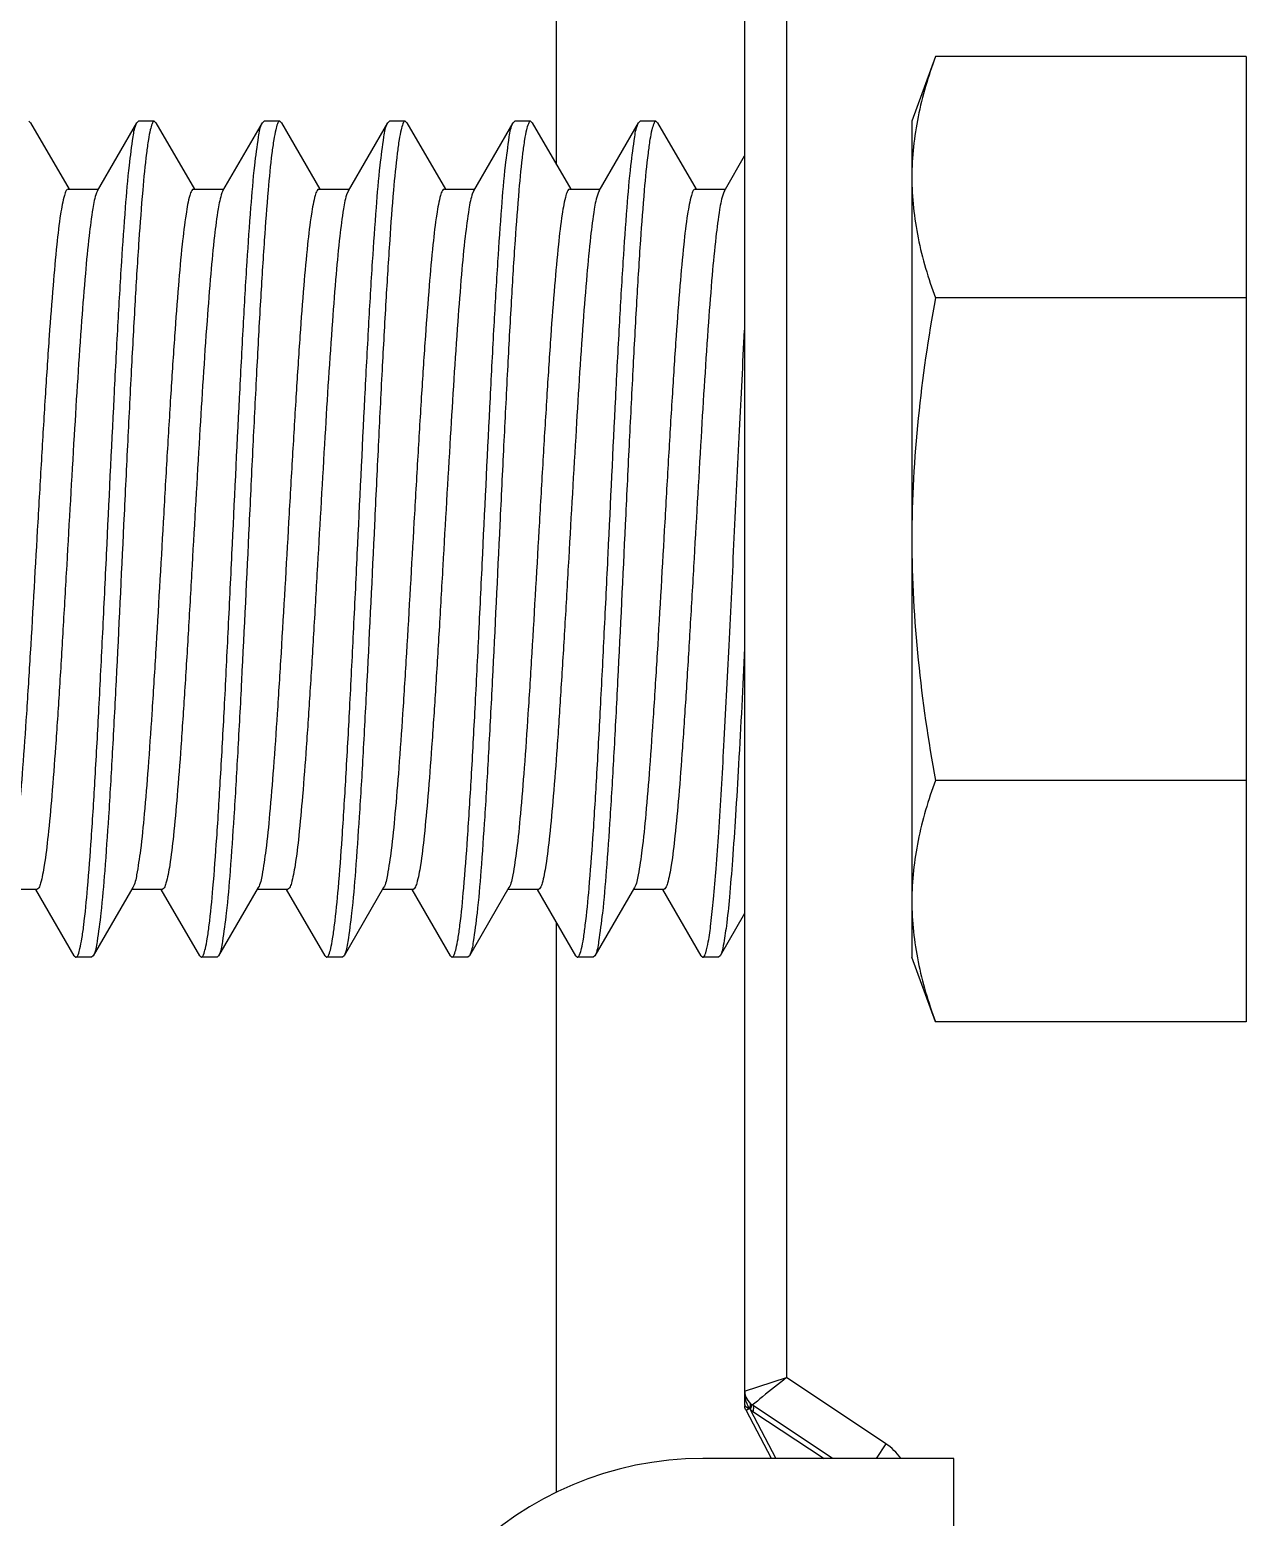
# Model space of a CAD drawing. Extents: x 4995099 to 5303443, y 4627657 to 4889583.
# Drawn here: x 5068996.6 to 5069145.4, y 4728718 to 4728899.9 of the extents above; entities that cross this region are included whole.
import ezdxf

# ---------------------------------------------------------------- set-up
doc = ezdxf.new("R2010")
doc.units = 0
doc.header["$LTSCALE"] = 1000
doc.header["$MEASUREMENT"] = 0
doc.layers.get('0').update_dxf_attribs({"color": 4, "linetype": 'CONTINUOUS'})

msp = doc.modelspace()

# ---------------------------------------------------------------- linework, layer by layer
for p, q in [((5069061.05, 4728883.4), (5069061.05, 4728954.18)), ((5069084.05, 4728941.79), (5069084.05, 4728731.77)), ((5069089.16, 4728940.15), (5069089.16, 4728735.05)), ((5069107.37, 4728896.62), (5069104.5, 4728888.71)), ((5069145.38, 4728896.62), (5069107.37, 4728896.62)), ((5069145.38, 4728896.62), (5069145.38, 4728778.58)), ((5068996.73, 4728888.54), (5068996.53, 4728888.71)), ((5069009.74, 4728888.54), (5069009.94, 4728888.71)), ((5069011.86, 4728888.71), (5069009.94, 4728888.71)), ((5069011.86, 4728888.71), (5069009.94, 4728888.71)), ((5069011.86, 4728888.71), (5069011.84, 4728888.71)), ((5069012.06, 4728888.54), (5069011.86, 4728888.71)), ((5069025.08, 4728888.54), (5069025.28, 4728888.71)), ((5069027.2, 4728888.71), (5069025.28, 4728888.71)), ((5069027.2, 4728888.71), (5069025.28, 4728888.71)), ((5069027.2, 4728888.71), (5069027.17, 4728888.71)), ((5069027.4, 4728888.54), (5069027.2, 4728888.71)), ((5069040.41, 4728888.54), (5069040.61, 4728888.71)), ((5069042.53, 4728888.71), (5069040.61, 4728888.71)), ((5069042.53, 4728888.71), (5069040.61, 4728888.71)), ((5069042.53, 4728888.71), (5069042.5, 4728888.71)), ((5069042.73, 4728888.54), (5069042.53, 4728888.71)), ((5069055.74, 4728888.54), (5069055.94, 4728888.71)), ((5069057.86, 4728888.71), (5069055.94, 4728888.71)), ((5069057.86, 4728888.71), (5069055.94, 4728888.71)), ((5069057.86, 4728888.71), (5069057.83, 4728888.71)), ((5069058.06, 4728888.54), (5069057.86, 4728888.71)), ((5069071.07, 4728888.54), (5069071.27, 4728888.71)), ((5069073.2, 4728888.71), (5069071.27, 4728888.71)), ((5069073.2, 4728888.71), (5069071.27, 4728888.71)), ((5069073.2, 4728888.71), (5069073.17, 4728888.71)), ((5069073.4, 4728888.54), (5069073.2, 4728888.71)), ((5069104.5, 4728888.71), (5069104.5, 4728786.49)), ((5068996.73, 4728888.54), (5069001.45, 4728880.43)), ((5069004.92, 4728880.22), (5069009.74, 4728888.54)), ((5069012.06, 4728888.54), (5069016.78, 4728880.43)), ((5069020.26, 4728880.22), (5069025.08, 4728888.54)), ((5069027.4, 4728888.54), (5069032.12, 4728880.43)), ((5069035.59, 4728880.22), (5069040.41, 4728888.54)), ((5069042.73, 4728888.54), (5069047.45, 4728880.43)), ((5069050.92, 4728880.22), (5069055.74, 4728888.54)), ((5069058.06, 4728888.54), (5069062.78, 4728880.43)), ((5069066.25, 4728880.22), (5069071.07, 4728888.54)), ((5069073.4, 4728888.54), (5069078.11, 4728880.43)), ((5069081.71, 4728880.43), (5069084.05, 4728884.47)), ((5069001.33, 4728880.43), (5069005.04, 4728880.43)), ((5069004.92, 4728880.22), (5069004.8, 4728879.96)), ((5069016.66, 4728880.43), (5069020.38, 4728880.43)), ((5069020.26, 4728880.22), (5069020.13, 4728879.95)), ((5069032, 4728880.43), (5069035.71, 4728880.43)), ((5069035.59, 4728880.22), (5069035.46, 4728879.94)), ((5069047.33, 4728880.43), (5069051.04, 4728880.43)), ((5069050.92, 4728880.22), (5069050.79, 4728879.93)), ((5069062.66, 4728880.43), (5069066.37, 4728880.43)), ((5069066.25, 4728880.22), (5069066.12, 4728879.92)), ((5069077.99, 4728880.43), (5069081.71, 4728880.43)), ((5069081.59, 4728880.22), (5069081.45, 4728879.91)), ((5069081.59, 4728880.22), (5069081.71, 4728880.43)), ((5069145.38, 4728867.11), (5069107.37, 4728867.11)), ((5069145.38, 4728808.09), (5069107.37, 4728808.09)), ((5068997.5, 4728794.77), (5068993.78, 4728794.77)), ((5069002.08, 4728786.66), (5068997.38, 4728794.77)), ((5069009.24, 4728794.98), (5069004.4, 4728786.66)), ((5069012.83, 4728794.77), (5069009.12, 4728794.77)), ((5069017.41, 4728786.66), (5069012.71, 4728794.77)), ((5069024.57, 4728794.98), (5069019.73, 4728786.66)), ((5069028.16, 4728794.77), (5069024.45, 4728794.77)), ((5069032.74, 4728786.66), (5069028.04, 4728794.77)), ((5069039.9, 4728794.98), (5069035.06, 4728786.66)), ((5069043.5, 4728794.77), (5069039.78, 4728794.77)), ((5069048.07, 4728786.66), (5069043.38, 4728794.77)), ((5069055.23, 4728794.98), (5069050.4, 4728786.66)), ((5069058.83, 4728794.77), (5069055.11, 4728794.77)), ((5069063.41, 4728786.66), (5069058.71, 4728794.77)), ((5069070.57, 4728794.98), (5069065.73, 4728786.66)), ((5069074.16, 4728794.77), (5069070.45, 4728794.77)), ((5069078.74, 4728786.66), (5069074.04, 4728794.77)), ((5069061.05, 4728721.02), (5069061.05, 4728790.73)), ((5069084.05, 4728791.8), (5069081.06, 4728786.66)), ((5069002.08, 4728786.66), (5069002.28, 4728786.49)), ((5069004.2, 4728786.49), (5069002.28, 4728786.49)), ((5069004.2, 4728786.49), (5069002.28, 4728786.49)), ((5069002.28, 4728786.49), (5069002.31, 4728786.49)), ((5069004.4, 4728786.66), (5069004.2, 4728786.49)), ((5069017.41, 4728786.66), (5069017.61, 4728786.49)), ((5069019.53, 4728786.49), (5069017.61, 4728786.49)), ((5069019.53, 4728786.49), (5069017.61, 4728786.49)), ((5069017.61, 4728786.49), (5069017.64, 4728786.49)), ((5069019.73, 4728786.66), (5069019.53, 4728786.49)), ((5069032.74, 4728786.66), (5069032.94, 4728786.49)), ((5069034.86, 4728786.49), (5069032.94, 4728786.49)), ((5069034.86, 4728786.49), (5069032.94, 4728786.49)), ((5069032.94, 4728786.49), (5069032.97, 4728786.49)), ((5069035.06, 4728786.66), (5069034.86, 4728786.49)), ((5069048.07, 4728786.66), (5069048.28, 4728786.49)), ((5069050.2, 4728786.49), (5069048.28, 4728786.49)), ((5069050.2, 4728786.49), (5069048.28, 4728786.49)), ((5069048.28, 4728786.49), (5069048.3, 4728786.49)), ((5069050.4, 4728786.66), (5069050.2, 4728786.49)), ((5069063.41, 4728786.66), (5069063.61, 4728786.49)), ((5069065.53, 4728786.49), (5069063.61, 4728786.49)), ((5069065.53, 4728786.49), (5069063.61, 4728786.49)), ((5069063.61, 4728786.49), (5069063.64, 4728786.49)), ((5069065.73, 4728786.66), (5069065.53, 4728786.49)), ((5069078.74, 4728786.66), (5069078.94, 4728786.49)), ((5069080.86, 4728786.49), (5069078.94, 4728786.49)), ((5069080.86, 4728786.49), (5069078.94, 4728786.49)), ((5069078.94, 4728786.49), (5069078.97, 4728786.49)), ((5069081.06, 4728786.66), (5069080.86, 4728786.49)), ((5069107.37, 4728778.58), (5069104.5, 4728786.49)), ((5069145.38, 4728778.58), (5069107.37, 4728778.58)), ((5069084.05, 4728733.41), (5069089.16, 4728735.05)), ((5069101.31, 4728726.95), (5069089.16, 4728735.05)), ((5069084.65, 4728731.29), (5069084.23, 4728731.05)), ((5069087.35, 4728725.16), (5069084.23, 4728731.06)), ((5069084.63, 4728731.27), (5069084.68, 4728731.22)), ((5069084.68, 4728731.22), (5069084.72, 4728731.17)), ((5069084.75, 4728731.84), (5069084.7, 4728731.91)), ((5069084.83, 4728731.47), (5069084.72, 4728731.17)), ((5069084.72, 4728731.17), (5069087.87, 4728725.16)), ((5069084.76, 4728731.78), (5069084.75, 4728731.84)), ((5069094.79, 4728725.16), (5069084.96, 4728731.71)), ((5069085.05, 4728730.92), (5069093.79, 4728725.16)), ((5069101.31, 4728726.95), (5069100.12, 4728725.16)), ((5069109.61, 4728725.16), (5069078.94, 4728725.16)), ((5069109.61, 4728699.6), (5069109.61, 4728725.16))]:
    msp.add_line(p, q)
for centre, radius, start, end in [((5069088.71, 4728733.41), 4.66, 179.9603, 189.4681), ((5069086.1, 4728733.41), 2.04, 180, 236.3099), ((5069084.95, 4728732.45), 1.2, 235.2626, 237.3148), ((5069087.72, 4728733.16), 3.63, 198.3861, 202.9192), ((5069085.03, 4728732.58), 1.35, 237.2542, 240.8239), ((5069087.36, 4728733.01), 3.24, 202.9098, 207.7391), ((5069084.96, 4728732.45), 1.21, 240.8148, 245.1876), ((5069084.9, 4728732.32), 1.07, 245.1804, 250.3543), ((5069087.15, 4728732.9), 3.01, 207.789, 208.824), ((5069087.02, 4728732.82), 2.85, 208.8038, 212.2564), ((5069084.86, 4728732.2), 0.938, 250.338, 256.9912), ((5069087.01, 4728733.9), 3.56, 230.0267, 236.6343), ((5069097.34, 4728721), 7.16, 35.8765, 56.3099), ((5069078.94, 4728684.27), 40.89, 90, 180)]:
    msp.add_arc(centre, radius, start, end)
for points, knots in [([(5069107.37, 4728896.62), (5069106.5, 4728894.22), (5069105.05, 4728889.39), (5069104.5, 4728884.35), (5069104.5, 4728881.86)], [0, 0, 0, 0, 0.506411, 1, 1, 1, 1]), ([(5069011.84, 4728888.71), (5069011.72, 4728888.68), (5069011.53, 4728888.26), (5069011.33, 4728887.55), (5069011.1, 4728886.32), (5069010.77, 4728883.87), (5069010.38, 4728879.76), (5069009.93, 4728873.73), (5069009.48, 4728866.4), (5069009.03, 4728858.02), (5069008.57, 4728848.91), (5069007.96, 4728836.25), (5069007.37, 4728823.73), (5069006.75, 4728811.81), (5069006.3, 4728804.05), (5069005.84, 4728797.52), (5069005.43, 4728792.4), (5069004.95, 4728788.99), (5069004.7, 4728787.18), (5069004.4, 4728786.66)], [0, 0, 0, 0, 0.003605, 0.011245, 0.02319, 0.039399, 0.084083, 0.143774, 0.216346, 0.299192, 0.389329, 0.483503, 0.670341, 0.756263, 0.832983, 0.89774, 0.948218, 0.982646, 1, 1, 1, 1]), ([(5069027.17, 4728888.71), (5069027.05, 4728888.68), (5069026.86, 4728888.26), (5069026.66, 4728887.55), (5069026.44, 4728886.32), (5069026.1, 4728883.87), (5069025.71, 4728879.76), (5069025.27, 4728873.73), (5069024.81, 4728866.4), (5069024.36, 4728858.02), (5069023.9, 4728848.91), (5069023.3, 4728836.25), (5069022.71, 4728823.73), (5069022.08, 4728811.81), (5069021.63, 4728804.05), (5069021.17, 4728797.52), (5069020.77, 4728792.4), (5069020.28, 4728788.99), (5069020.03, 4728787.18), (5069019.73, 4728786.66)], [0, 0, 0, 0, 0.003606, 0.011247, 0.023193, 0.039402, 0.084085, 0.143776, 0.216348, 0.299195, 0.389329, 0.483501, 0.670341, 0.756263, 0.832981, 0.897738, 0.948217, 0.982646, 1, 1, 1, 1]), ([(5069042.5, 4728888.71), (5069042.38, 4728888.68), (5069042.19, 4728888.26), (5069041.99, 4728887.55), (5069041.77, 4728886.32), (5069041.44, 4728883.87), (5069041.04, 4728879.76), (5069040.6, 4728873.74), (5069040.15, 4728866.4), (5069039.69, 4728858.03), (5069039.24, 4728848.91), (5069038.63, 4728836.25), (5069038.04, 4728823.73), (5069037.41, 4728811.81), (5069036.96, 4728804.05), (5069036.5, 4728797.52), (5069036.1, 4728792.4), (5069035.61, 4728788.99), (5069035.36, 4728787.18), (5069035.06, 4728786.66)], [0, 0, 0, 0, 0.003605, 0.011246, 0.023191, 0.0394, 0.084081, 0.143769, 0.21634, 0.299187, 0.389322, 0.483492, 0.670333, 0.756258, 0.832977, 0.897734, 0.948214, 0.982646, 1, 1, 1, 1]), ([(5069057.83, 4728888.71), (5069057.71, 4728888.68), (5069057.52, 4728888.26), (5069057.33, 4728887.55), (5069057.1, 4728886.32), (5069056.77, 4728883.87), (5069056.38, 4728879.76), (5069055.93, 4728873.73), (5069055.48, 4728866.4), (5069055.03, 4728858.02), (5069054.57, 4728848.91), (5069053.96, 4728836.25), (5069053.37, 4728823.73), (5069052.75, 4728811.81), (5069052.3, 4728804.05), (5069051.84, 4728797.52), (5069051.43, 4728792.4), (5069050.94, 4728788.99), (5069050.69, 4728787.18), (5069050.4, 4728786.66)], [0, 0, 0, 0, 0.003608, 0.011251, 0.0232, 0.039412, 0.0841, 0.143792, 0.216367, 0.299219, 0.389358, 0.48353, 0.670361, 0.756278, 0.832994, 0.897746, 0.94822, 0.982647, 1, 1, 1, 1]), ([(5069073.17, 4728888.71), (5069073.05, 4728888.68), (5069072.86, 4728888.26), (5069072.66, 4728887.55), (5069072.43, 4728886.32), (5069072.1, 4728883.87), (5069071.71, 4728879.76), (5069071.26, 4728873.73), (5069070.81, 4728866.4), (5069070.36, 4728858.03), (5069069.9, 4728848.91), (5069069.3, 4728836.25), (5069068.7, 4728823.73), (5069068.08, 4728811.81), (5069067.63, 4728804.05), (5069067.17, 4728797.52), (5069066.76, 4728792.4), (5069066.28, 4728788.99), (5069066.03, 4728787.18), (5069065.73, 4728786.66)], [0, 0, 0, 0, 0.003605, 0.011246, 0.023192, 0.039401, 0.084083, 0.143772, 0.216343, 0.299189, 0.389323, 0.483494, 0.670333, 0.756261, 0.832983, 0.897738, 0.948215, 0.982645, 1, 1, 1, 1]), ([(5069002.31, 4728786.49), (5069002.43, 4728786.52), (5069002.62, 4728786.94), (5069002.81, 4728787.65), (5069003.04, 4728788.88), (5069003.37, 4728791.33), (5069003.76, 4728795.44), (5069004.21, 4728801.47), (5069004.66, 4728808.8), (5069005.11, 4728817.17), (5069005.57, 4728826.29), (5069006.18, 4728838.95), (5069006.77, 4728851.46), (5069007.39, 4728863.38), (5069007.84, 4728871.14), (5069008.3, 4728877.67), (5069008.71, 4728882.79), (5069009.19, 4728886.21), (5069009.44, 4728888.02), (5069009.74, 4728888.54)], [0, 0, 0, 0, 0.00361, 0.011255, 0.023204, 0.039415, 0.084097, 0.14378, 0.216342, 0.299177, 0.389299, 0.483455, 0.670274, 0.756194, 0.832913, 0.897676, 0.948169, 0.98262, 1, 1, 1, 1]), ([(5069017.64, 4728786.49), (5069017.76, 4728786.52), (5069017.95, 4728786.94), (5069018.15, 4728787.65), (5069018.37, 4728788.88), (5069018.7, 4728791.33), (5069019.1, 4728795.44), (5069019.54, 4728801.47), (5069019.99, 4728808.8), (5069020.45, 4728817.17), (5069020.9, 4728826.29), (5069021.51, 4728838.95), (5069022.1, 4728851.47), (5069022.73, 4728863.38), (5069023.17, 4728871.14), (5069023.64, 4728877.67), (5069024.04, 4728882.79), (5069024.53, 4728886.21), (5069024.78, 4728888.02), (5069025.08, 4728888.54)], [0, 0, 0, 0, 0.003611, 0.011257, 0.023206, 0.039418, 0.084102, 0.143789, 0.216352, 0.299187, 0.389308, 0.483467, 0.670284, 0.756201, 0.832919, 0.897682, 0.948173, 0.982621, 1, 1, 1, 1]), ([(5069032.97, 4728786.49), (5069033.09, 4728786.52), (5069033.28, 4728786.94), (5069033.48, 4728787.65), (5069033.7, 4728788.88), (5069034.04, 4728791.33), (5069034.43, 4728795.44), (5069034.87, 4728801.47), (5069035.32, 4728808.8), (5069035.78, 4728817.17), (5069036.23, 4728826.29), (5069036.84, 4728838.95), (5069037.43, 4728851.47), (5069038.06, 4728863.38), (5069038.51, 4728871.14), (5069038.97, 4728877.67), (5069039.37, 4728882.79), (5069039.86, 4728886.21), (5069040.11, 4728888.02), (5069040.41, 4728888.54)], [0, 0, 0, 0, 0.003609, 0.011254, 0.023203, 0.039414, 0.084098, 0.143785, 0.216348, 0.299182, 0.389306, 0.483467, 0.670283, 0.7562, 0.83292, 0.897683, 0.948173, 0.982621, 1, 1, 1, 1]), ([(5069048.3, 4728786.49), (5069048.42, 4728786.52), (5069048.61, 4728786.94), (5069048.81, 4728787.65), (5069049.04, 4728788.88), (5069049.37, 4728791.33), (5069049.76, 4728795.45), (5069050.21, 4728801.47), (5069050.66, 4728808.8), (5069051.11, 4728817.18), (5069051.57, 4728826.29), (5069052.17, 4728838.95), (5069052.77, 4728851.47), (5069053.39, 4728863.38), (5069053.84, 4728871.14), (5069054.3, 4728877.67), (5069054.71, 4728882.79), (5069055.19, 4728886.21), (5069055.44, 4728888.02), (5069055.74, 4728888.54)], [0, 0, 0, 0, 0.00361, 0.011257, 0.023207, 0.03942, 0.084107, 0.143795, 0.216358, 0.299194, 0.38932, 0.48348, 0.67029, 0.756208, 0.832927, 0.897686, 0.948174, 0.982621, 1, 1, 1, 1]), ([(5069063.64, 4728786.49), (5069063.76, 4728786.52), (5069063.95, 4728786.94), (5069064.15, 4728787.65), (5069064.37, 4728788.88), (5069064.7, 4728791.33), (5069065.09, 4728795.44), (5069065.54, 4728801.47), (5069065.99, 4728808.8), (5069066.44, 4728817.17), (5069066.9, 4728826.29), (5069067.51, 4728838.95), (5069068.1, 4728851.46), (5069068.72, 4728863.38), (5069069.17, 4728871.14), (5069069.63, 4728877.67), (5069070.04, 4728882.79), (5069070.53, 4728886.21), (5069070.78, 4728888.02), (5069071.07, 4728888.54)], [0, 0, 0, 0, 0.00361, 0.011255, 0.023204, 0.039415, 0.084097, 0.143782, 0.216343, 0.299177, 0.389297, 0.483455, 0.670273, 0.756196, 0.832918, 0.89768, 0.94817, 0.98262, 1, 1, 1, 1]), ([(5069104.5, 4728881.86), (5069104.5, 4728879.38), (5069105.05, 4728874.34), (5069106.5, 4728869.5), (5069107.37, 4728867.11)], [0, 0, 0, 0, 0.493589, 1, 1, 1, 1]), ([(5069001.33, 4728880.43), (5069001.23, 4728880.43), (5069001.01, 4728880.13), (5069000.7, 4728879.14), (5069000.29, 4728876.88), (5068999.88, 4728873.23), (5068999.43, 4728868.25), (5068998.98, 4728862.18), (5068998.52, 4728855.22), (5068998.07, 4728847.63), (5068997.46, 4728837.04), (5068996.87, 4728826.54), (5068996.25, 4728816.51), (5068995.8, 4728809.95), (5068995.34, 4728804.4), (5068994.92, 4728800.01), (5068994.46, 4728797.03), (5068994.18, 4728795.44), (5068993.9, 4728794.98)], [0, 0, 0, 0, 0.003516, 0.010771, 0.037949, 0.081609, 0.140308, 0.211978, 0.294061, 0.383613, 0.477416, 0.664254, 0.750571, 0.827952, 0.893624, 0.945254, 0.981055, 1, 1, 1, 1]), ([(5069004.8, 4728879.96), (5069004.57, 4728879.35), (5069004.25, 4728877.59), (5069003.81, 4728874.3), (5069003.39, 4728869.72), (5069002.75, 4728861.58), (5069002.01, 4728849.68), (5069001.3, 4728837.08), (5069000.7, 4728826.67), (5069000.26, 4728819.26), (5068999.81, 4728812.48), (5068999.37, 4728806.58), (5068998.93, 4728801.75), (5068998.51, 4728798.2), (5068998.11, 4728796.01), (5068997.82, 4728795.06), (5068997.6, 4728794.77), (5068997.5, 4728794.77)], [0, 0, 0, 0, 0.022966, 0.062146, 0.116347, 0.183737, 0.348398, 0.533478, 0.625714, 0.713453, 0.793647, 0.863513, 0.92064, 0.963083, 0.989493, 0.996554, 1, 1, 1, 1]), ([(5069016.66, 4728880.43), (5069016.56, 4728880.43), (5069016.34, 4728880.13), (5069016.04, 4728879.14), (5069015.63, 4728876.88), (5069015.21, 4728873.23), (5069014.76, 4728868.25), (5069014.31, 4728862.18), (5069013.86, 4728855.22), (5069013.4, 4728847.63), (5069012.8, 4728837.04), (5069012.2, 4728826.54), (5069011.58, 4728816.51), (5069011.13, 4728809.95), (5069010.68, 4728804.4), (5069010.26, 4728800.01), (5069009.79, 4728797.03), (5069009.51, 4728795.44), (5069009.24, 4728794.98)], [0, 0, 0, 0, 0.003516, 0.010771, 0.037949, 0.081609, 0.140308, 0.211978, 0.294061, 0.383613, 0.477416, 0.664254, 0.750571, 0.827952, 0.893624, 0.945254, 0.981055, 1, 1, 1, 1]), ([(5069020.13, 4728879.95), (5069019.9, 4728879.33), (5069019.58, 4728877.56), (5069019.14, 4728874.27), (5069018.72, 4728869.69), (5069018.08, 4728861.53), (5069017.35, 4728849.64), (5069016.63, 4728837.04), (5069016.04, 4728826.64), (5069015.59, 4728819.23), (5069015.14, 4728812.46), (5069014.7, 4728806.57), (5069014.26, 4728801.74), (5069013.85, 4728798.2), (5069013.45, 4728796.01), (5069013.15, 4728795.06), (5069012.93, 4728794.77), (5069012.83, 4728794.77)], [0, 0, 0, 0, 0.023104, 0.0624, 0.116688, 0.184136, 0.348829, 0.533848, 0.62603, 0.713708, 0.793837, 0.863642, 0.920716, 0.963118, 0.989503, 0.996556, 1, 1, 1, 1]), ([(5069032, 4728880.43), (5069031.89, 4728880.43), (5069031.67, 4728880.13), (5069031.37, 4728879.14), (5069030.96, 4728876.88), (5069030.54, 4728873.23), (5069030.09, 4728868.25), (5069029.64, 4728862.18), (5069029.19, 4728855.22), (5069028.74, 4728847.63), (5069028.13, 4728837.04), (5069027.54, 4728826.54), (5069026.91, 4728816.51), (5069026.46, 4728809.95), (5069026.01, 4728804.4), (5069025.59, 4728800.01), (5069025.13, 4728797.03), (5069024.84, 4728795.44), (5069024.57, 4728794.98)], [0, 0, 0, 0, 0.003516, 0.010771, 0.037949, 0.081609, 0.140308, 0.211978, 0.294061, 0.383613, 0.477416, 0.664254, 0.750571, 0.827952, 0.893624, 0.945254, 0.981055, 1, 1, 1, 1]), ([(5069035.46, 4728879.94), (5069035.22, 4728879.32), (5069034.91, 4728877.54), (5069034.47, 4728874.24), (5069034.05, 4728869.65), (5069033.41, 4728861.49), (5069032.68, 4728849.6), (5069031.96, 4728837.01), (5069031.37, 4728826.61), (5069030.92, 4728819.2), (5069030.47, 4728812.44), (5069030.03, 4728806.55), (5069029.59, 4728801.73), (5069029.18, 4728798.2), (5069028.78, 4728796.01), (5069028.48, 4728795.06), (5069028.26, 4728794.77), (5069028.16, 4728794.77)], [0, 0, 0, 0, 0.023243, 0.062653, 0.117029, 0.184534, 0.349259, 0.534218, 0.626347, 0.713963, 0.794028, 0.863772, 0.920792, 0.963153, 0.989511, 0.996558, 1, 1, 1, 1]), ([(5069047.33, 4728880.43), (5069047.23, 4728880.43), (5069047, 4728880.13), (5069046.7, 4728879.14), (5069046.29, 4728876.88), (5069045.88, 4728873.23), (5069045.43, 4728868.25), (5069044.98, 4728862.18), (5069044.52, 4728855.22), (5069044.07, 4728847.63), (5069043.46, 4728837.04), (5069042.87, 4728826.54), (5069042.25, 4728816.51), (5069041.8, 4728809.95), (5069041.34, 4728804.4), (5069040.92, 4728800.01), (5069040.46, 4728797.03), (5069040.17, 4728795.44), (5069039.9, 4728794.98)], [0, 0, 0, 0, 0.003516, 0.010771, 0.037949, 0.081609, 0.140308, 0.211978, 0.294061, 0.383613, 0.477416, 0.664254, 0.750571, 0.827952, 0.893624, 0.945254, 0.981055, 1, 1, 1, 1]), ([(5069050.79, 4728879.93), (5069050.55, 4728879.3), (5069050.24, 4728877.52), (5069049.8, 4728874.21), (5069049.38, 4728869.61), (5069048.74, 4728861.45), (5069048.01, 4728849.56), (5069047.29, 4728836.97), (5069046.7, 4728826.58), (5069046.25, 4728819.18), (5069045.8, 4728812.42), (5069045.36, 4728806.54), (5069044.92, 4728801.72), (5069044.51, 4728798.19), (5069044.11, 4728796.01), (5069043.81, 4728795.06), (5069043.59, 4728794.77), (5069043.5, 4728794.77)], [0, 0, 0, 0, 0.023381, 0.062907, 0.11737, 0.184933, 0.349689, 0.534588, 0.626663, 0.714217, 0.794218, 0.863901, 0.920868, 0.963188, 0.98952, 0.996561, 1, 1, 1, 1]), ([(5069062.66, 4728880.43), (5069062.56, 4728880.43), (5069062.34, 4728880.13), (5069062.03, 4728879.14), (5069061.63, 4728876.88), (5069061.21, 4728873.23), (5069060.76, 4728868.25), (5069060.31, 4728862.18), (5069059.86, 4728855.22), (5069059.4, 4728847.63), (5069058.79, 4728837.04), (5069058.2, 4728826.54), (5069057.58, 4728816.51), (5069057.13, 4728809.95), (5069056.67, 4728804.4), (5069056.26, 4728800.01), (5069055.79, 4728797.03), (5069055.51, 4728795.44), (5069055.23, 4728794.98)], [0, 0, 0, 0, 0.003516, 0.010771, 0.037949, 0.081609, 0.140308, 0.211978, 0.294061, 0.383613, 0.477416, 0.664254, 0.750572, 0.827952, 0.893624, 0.945254, 0.981055, 1, 1, 1, 1]), ([(5069066.12, 4728879.92), (5069065.88, 4728879.29), (5069065.57, 4728877.5), (5069065.13, 4728874.17), (5069064.71, 4728869.57), (5069064.07, 4728861.41), (5069063.34, 4728849.52), (5069062.63, 4728836.93), (5069062.03, 4728826.55), (5069061.58, 4728819.15), (5069061.14, 4728812.4), (5069060.7, 4728806.53), (5069060.25, 4728801.72), (5069059.84, 4728798.19), (5069059.44, 4728796.01), (5069059.15, 4728795.06), (5069058.93, 4728794.77), (5069058.83, 4728794.77)], [0, 0, 0, 0, 0.023519, 0.06316, 0.117709, 0.18533, 0.350118, 0.534956, 0.626978, 0.714471, 0.794408, 0.86403, 0.920944, 0.963223, 0.989529, 0.996563, 1, 1, 1, 1]), ([(5069077.99, 4728880.43), (5069077.89, 4728880.43), (5069077.67, 4728880.13), (5069077.37, 4728879.14), (5069076.96, 4728876.88), (5069076.54, 4728873.23), (5069076.09, 4728868.25), (5069075.64, 4728862.18), (5069075.19, 4728855.22), (5069074.73, 4728847.63), (5069074.13, 4728837.04), (5069073.54, 4728826.54), (5069072.91, 4728816.51), (5069072.46, 4728809.95), (5069072.01, 4728804.4), (5069071.59, 4728800.01), (5069071.12, 4728797.03), (5069070.84, 4728795.44), (5069070.57, 4728794.98)], [0, 0, 0, 0, 0.003516, 0.010771, 0.037949, 0.081609, 0.140308, 0.211978, 0.294061, 0.383613, 0.477416, 0.664254, 0.750572, 0.827952, 0.893624, 0.945254, 0.981055, 1, 1, 1, 1]), ([(5069081.45, 4728879.91), (5069081.21, 4728879.27), (5069080.9, 4728877.47), (5069080.46, 4728874.14), (5069080.03, 4728869.53), (5069079.4, 4728861.36), (5069078.67, 4728849.47), (5069077.96, 4728836.89), (5069077.36, 4728826.52), (5069076.91, 4728819.13), (5069076.47, 4728812.38), (5069076.03, 4728806.52), (5069075.59, 4728801.71), (5069075.18, 4728798.18), (5069074.78, 4728796.01), (5069074.48, 4728795.06), (5069074.26, 4728794.77), (5069074.16, 4728794.77)], [0, 0, 0, 0, 0.023657, 0.063412, 0.118049, 0.185727, 0.350546, 0.535324, 0.627293, 0.714724, 0.794598, 0.864159, 0.92102, 0.963257, 0.989538, 0.996565, 1, 1, 1, 1]), ([(5069078.97, 4728786.49), (5069079.16, 4728786.54), (5069079.38, 4728787.34), (5069079.68, 4728788.58), (5069079.97, 4728790.85), (5069080.28, 4728793.8), (5069080.58, 4728797.53), (5069081.03, 4728803.77), (5069081.56, 4728812.88), (5069082.17, 4728824.89), (5069082.78, 4728837.76), (5069083.4, 4728850.61), (5069083.83, 4728859.08), (5069084.05, 4728863.17)], [0, 0, 0, 0, 0.007805, 0.026033, 0.05491, 0.094055, 0.142842, 0.200464, 0.338231, 0.498126, 0.669393, 0.840521, 1, 1, 1, 1]), ([(5069084.05, 4728824.31), (5069083.82, 4728819.55), (5069083.47, 4728812.71), (5069082.96, 4728804.06), (5069082.59, 4728798.65), (5069082.22, 4728794.15), (5069081.89, 4728790.65), (5069081.51, 4728788.29), (5069081.28, 4728787.04), (5069081.06, 4728786.66)], [0, 0, 0, 0, 0.377827, 0.543307, 0.687889, 0.808224, 0.901551, 0.96582, 1, 1, 1, 1]), ([(5069107.37, 4728808.09), (5069106.5, 4728805.7), (5069105.05, 4728800.86), (5069104.5, 4728795.82), (5069104.5, 4728793.34)], [0, 0, 0, 0, 0.506411, 1, 1, 1, 1]), ([(5069104.5, 4728793.34), (5069104.5, 4728790.85), (5069105.05, 4728785.81), (5069106.5, 4728780.98), (5069107.37, 4728778.58)], [0, 0, 0, 0, 0.493589, 1, 1, 1, 1]), ([(5069089.16, 4728735.05), (5069088.18, 4728734.27), (5069086.75, 4728733.2), (5069085.42, 4728732), (5069084.96, 4728731.71)], [0, 0, 0, 0, 0.698346, 1, 1, 1, 1]), ([(5069084.07, 4728731.52), (5069084.07, 4728731.56), (5069084.08, 4728731.63), (5069084.11, 4728731.7), (5069084.12, 4728731.74)], [0, 0, 0, 0, 0.48312, 1, 1, 1, 1]), ([(5069084.63, 4728731.27), (5069084.66, 4728731.32), (5069084.72, 4728731.48), (5069084.77, 4728731.66), (5069084.76, 4728731.78)], [0, 0, 0, 0, 0.307942, 1, 1, 1, 1]), ([(5069084.78, 4728731.85), (5069084.84, 4728731.79), (5069084.86, 4728731.63), (5069084.84, 4728731.51), (5069084.83, 4728731.47)], [0, 0, 0, 0, 0.671481, 1, 1, 1, 1]), ([(5069085.08, 4728731.54), (5069085.1, 4728731.5), (5069085.14, 4728731.29), (5069085.09, 4728731.08), (5069085.05, 4728730.92)], [0, 0, 0, 0, 0.201666, 1, 1, 1, 1])]:
    msp.add_open_spline(points, degree=3, knots=knots)
for points in [[(5069107.37, 4728867.11), (5069105.61, 4728857.39), (5069104.5, 4728847.48), (5069104.5, 4728837.6)], [(5069104.5, 4728837.6), (5069104.5, 4728827.72), (5069105.61, 4728817.81), (5069107.37, 4728808.09)], [(5069084.27, 4728732.01), (5069084.2, 4728732.22), (5069084.15, 4728732.43), (5069084.12, 4728732.64)], [(5069084.05, 4728731.77), (5069084.05, 4728731.65), (5069084.16, 4728731.53), (5069084.26, 4728731.46)], [(5069084.23, 4728731.06), (5069084.15, 4728731.2), (5069084.07, 4728731.36), (5069084.07, 4728731.52)]]:
    msp.add_open_spline(points, degree=3)

doc.saveas('drawing.dxf')
